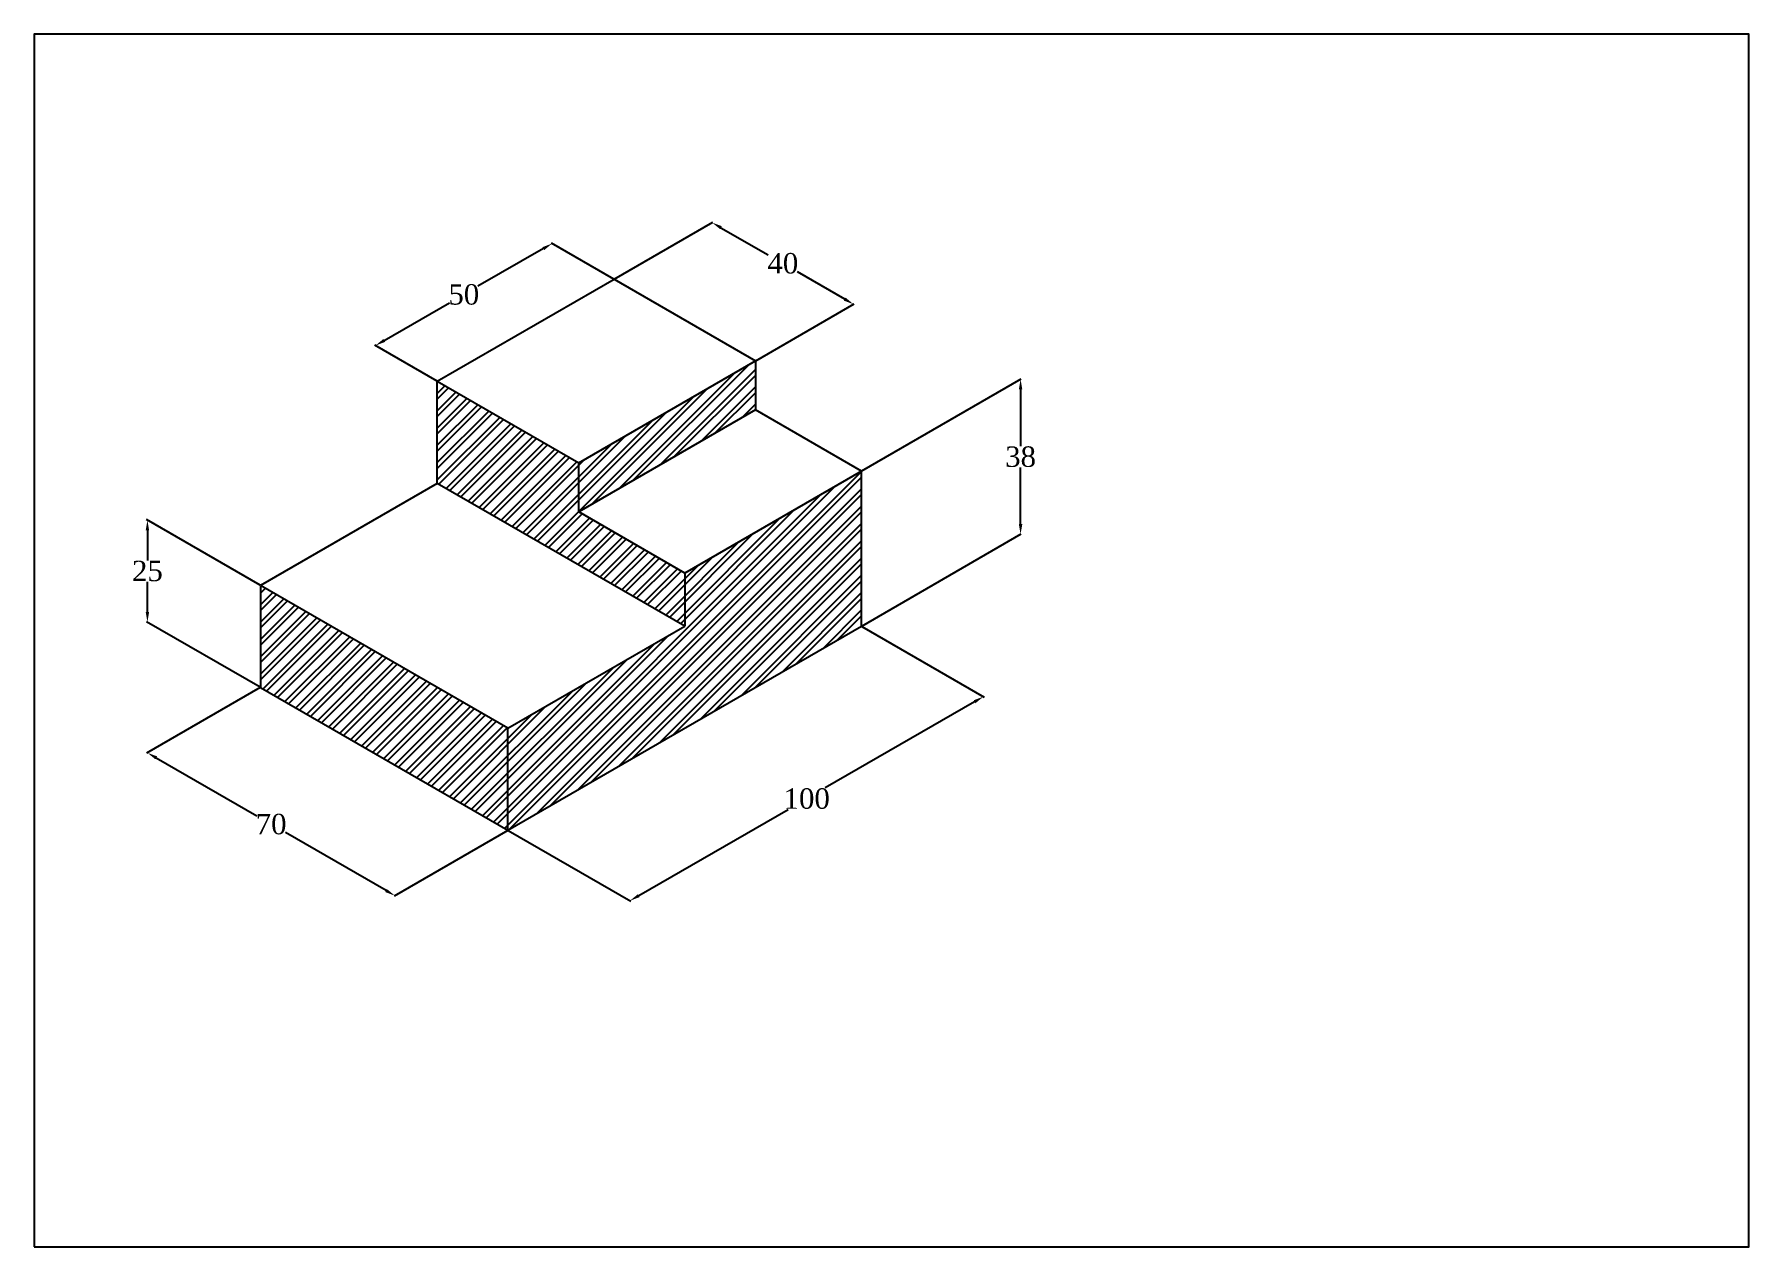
# Model space of a CAD drawing. Header units: inches. Extents: x 0 to 420, y 0 to 297.
import ezdxf

# ---------------------------------------------------------------- set-up
doc = ezdxf.new("R2010")
doc.units = ezdxf.units.IN
doc.header["$MEASUREMENT"] = 0
doc.styles.get("Standard").update_dxf_attribs({"font": 'times.ttf'})
doc.dimstyles.get("Standard").update_dxf_attribs({"dimtxt": 5, "dimasz": 2.5, "dimexe": 0.18, "dimexo": 0.0625, "dimgap": 0.09, "dimtad": 0, "dimtih": 1, "dimtoh": 1, "dimdec": 0, "dimzin": 0, "dimdsep": 46, "dimtxsty": 'Standard', "dimcen": 0.09, "dimadec": 0, "dimazin": 0, "dimtfac": 1, "dimtdec": 0, "dimtofl": 0, "dimtmove": 0, "dimatfit": 3, "dimfxl": 1, "dimtolj": 1, "dimtzin": 0, "dimarcsym": 0})

# ---------------------------------------------------------------- blocks, each defined once
blk = doc.blocks.new('*D1')
at = {"color": 0, "lineweight": -2, "transparency": 16777216}
for p, q in [((124.71, 244.5), (108.7, 235.26)), ((141.97, 237.04), (126.69, 245.85)), ((85.74, 222), (101.75, 231.24)), ((98.66, 212.04), (83.39, 220.85))]:
    blk.add_line(p, q, dxfattribs=at)
at = {"color": 0, "transparency": 16777216}
for points in [[(124.5, 244.86), (124.92, 244.14), (126.87, 245.75)], [(85.53, 222.36), (85.94, 221.64), (83.57, 220.75)]]:
    blk.add_solid(points, dxfattribs=at)
at = {"layer": 'Defpoints', "color": 0, "transparency": 16777216}
for p in [(126.87, 245.75), (142.03, 237), (98.73, 212)]:
    blk.add_point(p, dxfattribs=at)
at = {"color": 0, "transparency": 16777216, "insert": (105.22, 233.25), "char_height": 5, "attachment_point": 5}
blk.add_mtext('\\A1;50', dxfattribs=at)
blk = doc.blocks.new('*D2')
at = {"color": 0, "lineweight": -2, "transparency": 16777216}
for p, q in [((142.09, 237.04), (166.24, 250.98)), ((168.23, 249.62), (179.79, 242.95)), ((198.54, 232.12), (186.97, 238.8)), ((176.73, 217.04), (200.88, 230.98))]:
    blk.add_line(p, q, dxfattribs=at)
at = {"color": 0, "transparency": 16777216}
for points in [[(168.43, 249.99), (168.02, 249.26), (166.06, 250.87)], [(198.74, 232.49), (198.33, 231.76), (200.7, 230.87)]]:
    blk.add_solid(points, dxfattribs=at)
at = {"layer": 'Defpoints', "color": 0, "transparency": 16777216}
for p in [(142.03, 237), (200.7, 230.87), (176.67, 217)]:
    blk.add_point(p, dxfattribs=at)
at = {"color": 0, "transparency": 16777216, "insert": (183.38, 240.87), "char_height": 5, "attachment_point": 5}
blk.add_mtext('\\A1;40', dxfattribs=at)
blk = doc.blocks.new('*D3')
at = {"color": 0, "lineweight": -2, "transparency": 16777216}
for p, q in [((202.71, 190.04), (241.8, 212.6)), ((241.62, 210), (241.62, 196.13)), ((241.62, 177), (241.62, 190.87)), ((202.71, 152.04), (241.8, 174.6))]:
    blk.add_line(p, q, dxfattribs=at)
at = {"color": 0, "transparency": 16777216}
for points in [[(241.2, 210), (242.04, 210), (241.62, 212.5)], [(241.2, 177), (242.04, 177), (241.62, 174.5)]]:
    blk.add_solid(points, dxfattribs=at)
at = {"layer": 'Defpoints', "color": 0, "transparency": 16777216}
for p in [(202.65, 190), (241.62, 174.5), (202.65, 152)]:
    blk.add_point(p, dxfattribs=at)
at = {"color": 0, "transparency": 16777216, "insert": (241.62, 193.5), "char_height": 5, "attachment_point": 5}
blk.add_mtext('\\A1;38', dxfattribs=at)
blk = doc.blocks.new('*D4')
at = {"color": 0, "lineweight": -2, "transparency": 16777216}
for p, q in [((202.71, 151.96), (232.71, 134.65)), ((230.36, 133.5), (193.79, 112.38)), ((148.09, 86), (184.67, 107.12)), ((116.11, 101.96), (146.11, 84.65))]:
    blk.add_line(p, q, dxfattribs=at)
at = {"color": 0, "transparency": 16777216}
for points in [[(230.15, 133.86), (230.57, 133.14), (232.53, 134.75)], [(147.88, 86.36), (148.3, 85.64), (145.93, 84.75)]]:
    blk.add_solid(points, dxfattribs=at)
at = {"layer": 'Defpoints', "color": 0, "transparency": 16777216}
for p in [(202.65, 152), (232.53, 134.75), (116.05, 102)]:
    blk.add_point(p, dxfattribs=at)
at = {"color": 0, "transparency": 16777216, "insert": (189.23, 109.75), "char_height": 5, "attachment_point": 5}
blk.add_mtext('\\A1;100', dxfattribs=at)
blk = doc.blocks.new('*D5')
at = {"color": 0, "lineweight": -2, "transparency": 16777216}
for p, q in [((55.36, 136.96), (27.53, 120.9)), ((29.88, 119.75), (54.51, 105.53)), ((86.17, 87.25), (61.54, 101.47)), ((115.98, 101.96), (88.15, 85.9))]:
    blk.add_line(p, q, dxfattribs=at)
at = {"color": 0, "transparency": 16777216}
for points in [[(30.09, 120.11), (29.67, 119.39), (27.71, 121)], [(86.38, 87.61), (85.96, 86.89), (88.33, 86)]]:
    blk.add_solid(points, dxfattribs=at)
at = {"layer": 'Defpoints', "color": 0, "transparency": 16777216}
for p in [(55.43, 137), (27.71, 121), (116.05, 102)]:
    blk.add_point(p, dxfattribs=at)
at = {"color": 0, "transparency": 16777216, "insert": (58.02, 103.5), "char_height": 5, "attachment_point": 5}
blk.add_mtext('\\A1;70', dxfattribs=at)
blk = doc.blocks.new('*D6')
at = {"color": 0, "lineweight": -2, "transparency": 16777216}
for p, q in [((55.36, 162.04), (27.53, 178.1)), ((27.71, 175.5), (27.71, 168.13)), ((27.71, 155.5), (27.71, 162.87)), ((55.36, 137.04), (27.53, 153.1))]:
    blk.add_line(p, q, dxfattribs=at)
at = {"color": 0, "transparency": 16777216}
for points in [[(27.3, 175.5), (28.13, 175.5), (27.71, 178)], [(27.3, 155.5), (28.13, 155.5), (27.71, 153)]]:
    blk.add_solid(points, dxfattribs=at)
at = {"layer": 'Defpoints', "color": 0, "transparency": 16777216}
for p in [(55.43, 162), (27.71, 153), (55.43, 137)]:
    blk.add_point(p, dxfattribs=at)
at = {"color": 0, "transparency": 16777216, "insert": (27.71, 165.5), "char_height": 5, "attachment_point": 5}
blk.add_mtext('\\A1;25', dxfattribs=at)

msp = doc.modelspace()

# ---------------------------------------------------------------- hatches: boundary and pattern name
at = {"transparency": 33554648}
h = msp.add_hatch(dxfattribs=at)
h.set_pattern_fill('ANSI32', color=256, scale=8)
h.paths.add_polyline_path([(202.65, 190), (159.35, 165), (159.35, 152), (116.05, 127), (116.05, 102), (202.65, 152)])
h.paths.add_polyline_path([(159.35, 165), (133.37, 180), (133.37, 192), (98.73, 212), (98.73, 187), (159.35, 152)])
h.paths.add_polyline_path([(176.67, 205), (176.67, 217), (133.37, 192), (133.37, 180)])
h.paths.add_polyline_path([(55.43, 162), (55.43, 137), (116.05, 102), (116.05, 127)])

# ---------------------------------------------------------------- linework, layer by layer
for p, q in [((98.73, 212), (142.03, 237)), ((142.03, 237), (176.67, 217)), ((133.37, 192), (176.67, 217)), ((176.67, 217), (176.67, 205)), ((98.73, 187), (98.73, 212)), ((98.73, 212), (133.37, 192)), ((176.67, 205), (133.37, 180)), ((202.65, 190), (176.67, 205)), ((133.37, 180), (133.37, 192)), ((202.65, 190), (159.35, 165)), ((202.65, 152), (202.65, 190)), ((98.73, 187), (55.43, 162)), ((159.35, 152), (98.73, 187)), ((159.35, 165), (133.37, 180)), ((159.35, 165), (159.35, 152)), ((116.05, 127), (55.43, 162)), ((55.43, 162), (55.43, 137)), ((116.05, 127), (159.35, 152)), ((116.05, 102), (202.65, 152)), ((55.43, 137), (116.05, 102)), ((116.05, 102), (116.05, 127))]:
    msp.add_line(p, q)
msp.add_lwpolyline([(0, 0), (420, 0), (420, 297), (0, 297)], close=True)

# ---------------------------------------------------------------- dimensions: what is measured, and where the dimension line sits
for p1, p2, distance, picture, middle in [((142.03, 237), (176.67, 217), 24.03, '*D2', (183.38, 240.87)), ((98.73, 212), (142.03, 237), 15.16, '*D1', (105.22, 233.25)), ((202.65, 190), (202.65, 152), 38.97, '*D3', (241.62, 193.5)), ((55.43, 162), (55.43, 137), -27.71, '*D6', (27.71, 165.5)), ((116.05, 102), (202.65, 152), -29.88, '*D4', (189.23, 109.75)), ((116.05, 102), (55.43, 137), 27.71, '*D5', (58.02, 103.5))]:
    dim = msp.add_aligned_dim(p1=p1, p2=p2, distance=distance, dimstyle='Standard')
    dim.commit()
    dim.dimension.update_dxf_attribs({"geometry": picture, "text_midpoint": middle})

doc.saveas('drawing.dxf')
